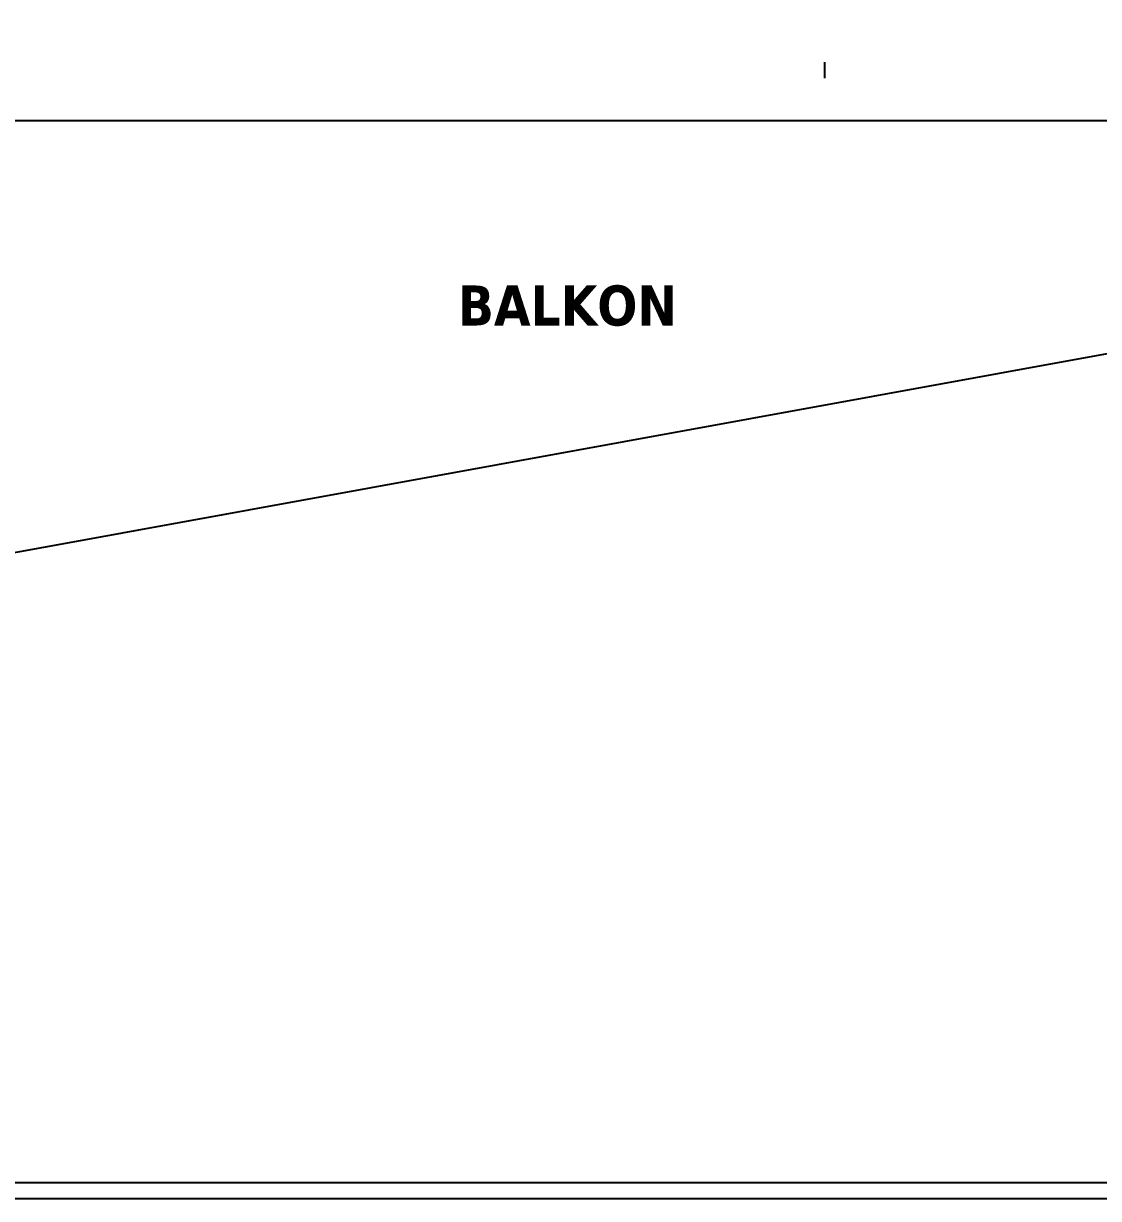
# Model space of a CAD drawing. Header units: millimetres. Extents: x -10501 to -7356, y 9378 to 11707.
# Drawn here: x -8953 to -8282, y 9507 to 10241 of the extents above; entities that cross this region are included whole.
import ezdxf

# ---------------------------------------------------------------- set-up
doc = ezdxf.new("R2010")
doc.units = ezdxf.units.MM
doc.header["$MEASUREMENT"] = 0
doc.layers.add('OC-Yazi_Mahal', color=250, linetype='Continuous')
doc.styles.add('PAFTAADI', font='tahoma.ttf')

msp = doc.modelspace()

# ---------------------------------------------------------------- linework, layer by layer
at = {"color": 0, "ltscale": 5}
for p, q in [((-8453.03, 10216.88), (-8453.03, 10206.88)), ((-8193.03, 10180.19), (-8983.03, 10180.19)), ((-10218.03, 9681.29), (-8143.03, 10059.29))]:
    msp.add_line(p, q, dxfattribs=at)
for points in [[(-10338.63, 9507.4), (-7458.63, 9507.4), (-7458.63, 11577.4), (-10338.63, 11577.4)], [(-10328.63, 9517.4), (-7468.63, 9517.4), (-7468.63, 11567.4), (-10328.63, 11567.4)]]:
    msp.add_lwpolyline(points, close=True)

# ---------------------------------------------------------------- texts
at = {"layer": 'OC-Yazi_Mahal', "color": 0, "insert": (-8613.55, 10077.4), "char_height": 25, "attachment_point": 2, "rotation": 0, "style": 'PAFTAADI'}
msp.add_mtext_dynamic_manual_height_columns('{\\fTahoma|b1|i0|c162|p34;BALKON}', width=395.525, gutter_width=12.5, heights=[0], dxfattribs=at)

doc.saveas('drawing.dxf')
